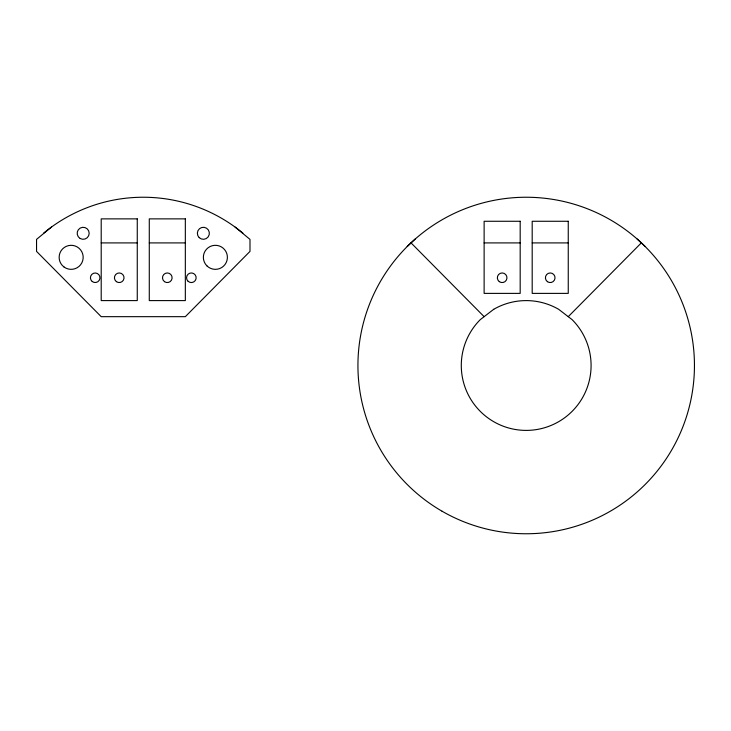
<?xml version="1.0" encoding="UTF-8"?>
<svg xmlns="http://www.w3.org/2000/svg" width="731" height="731" viewBox="0 0 731 731"><rect width="100%" height="100%" fill="white"/><g stroke="black" fill="none" stroke-linecap="round" stroke-linejoin="round"><path stroke-width="1.1" d="M568.252 316.669L641.306 242.911M407.204 246.521L415.245 238.991M51.426 227.076L36.55 239.375L36.55 251.391L101.207 316.669L185.336 316.669L249.993 251.391L249.993 239.375L235.108 227.076M101.207 242.911L137.264 242.911M149.279 242.911L185.336 242.911M484.123 242.911L520.18 242.911M532.195 242.911L568.252 242.911M637.13 238.991L645.171 246.521M411.06 242.911L484.123 316.669M43.677 233.098A156.242 156.242 0 0 1 242.866 233.098M493.736 309.295L480.294 319.611A64.904 64.904 0 0 0 480.294 411.389A64.904 64.904 0 0 0 572.081 411.389A64.904 64.904 0 0 0 572.081 319.611L558.639 309.295A64.904 64.904 0 0 0 493.736 309.295M137.264 218.871L101.207 218.871L101.207 300.596L137.264 300.596L137.264 218.871M185.336 218.871L149.279 218.871L149.279 300.596L185.336 300.596L185.336 218.871M520.18 221.274L484.123 221.274L484.123 293.387L520.18 293.387L520.18 221.274M568.252 221.274L532.195 221.274L532.195 293.387L568.252 293.387L568.252 221.274M442.054 511.216A168.267 168.267 0 0 0 694.45 365.5A168.267 168.267 0 0 0 442.054 219.784A168.267 168.267 0 0 0 442.054 511.216M547.4 281.654A4.806 4.806 0 0 0 555.003 278.264A4.806 4.806 0 0 0 548.268 273.376A4.806 4.806 0 0 0 547.4 281.654M499.291 281.627A4.806 4.806 0 0 0 506.93 278.31A4.806 4.806 0 0 0 500.232 273.357A4.806 4.806 0 0 0 499.291 281.627M116.375 281.627A4.806 4.806 0 0 0 124.005 278.31A4.806 4.806 0 0 0 117.316 273.357A4.806 4.806 0 0 0 116.375 281.627M164.484 281.654A4.806 4.806 0 0 0 172.087 278.264A4.806 4.806 0 0 0 165.343 273.376A4.806 4.806 0 0 0 164.484 281.654M92.225 281.508A4.779 4.779 0 0 0 99.919 278.456A4.779 4.779 0 0 0 93.44 273.321A4.779 4.779 0 0 0 92.225 281.508M188.123 281.325A4.806 4.806 0 0 0 196.045 278.776A4.806 4.806 0 0 0 189.868 273.184A4.806 4.806 0 0 0 188.123 281.325M64.081 267.043A12.016 12.016 0 0 0 83.106 258.6A12.016 12.016 0 0 0 66.283 246.347A12.016 12.016 0 0 0 64.081 267.043M206.928 265.874A12.016 12.016 0 0 0 227.003 260.382A12.016 12.016 0 0 0 212.218 245.735A12.016 12.016 0 0 0 206.928 265.874M80.172 238.498A6.012 6.012 0 0 0 89.182 233.29A6.012 6.012 0 0 0 80.172 228.09A6.012 6.012 0 0 0 80.172 238.498M199.197 237.63A6.012 6.012 0 0 0 209.194 234.733A6.012 6.012 0 0 0 201.692 227.524A6.012 6.012 0 0 0 199.197 237.63"/></g></svg>
